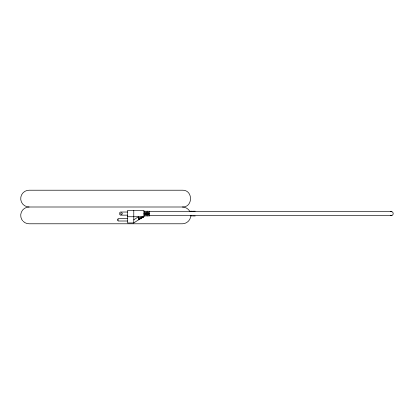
<?xml version="1.0" encoding="UTF-8"?>
<svg xmlns="http://www.w3.org/2000/svg" width="414" height="414" viewBox="0 0 414 414"><rect width="100%" height="100%" fill="white"/><g stroke="black" fill="none" stroke-linecap="round" stroke-linejoin="round"><path stroke-width="0.62" d="M190.813 215.394C190.844 219.886 186.916 223.814 182.424 223.783L29.094 223.783L26.92 223.498L24.897 222.66L23.158 221.324M133.774 219.834L138.457 216.739L138.457 219.86L133.774 222.955L127.533 222.955L127.533 210.467L143.917 210.467L143.917 216.739L138.457 219.86M138.457 219.751L143.917 216.739L127.533 216.739M391.064 215.534C393.735 215.963 394.035 211.559 391.349 211.632L149.382 211.632M138.457 218.944L143.917 216.739L138.457 217.547M29.094 207L26.92 206.715A8.394 8.394 0 0 1 23.158 192.676L24.897 191.34L26.92 190.502L29.094 190.217L182.424 190.217C193.203 189.809 193.203 207.409 182.424 207L29.094 207L26.92 207.285A8.394 8.394 0 0 0 21.823 219.591L22.744 220.786M391.349 211.632L390.557 211.699L390.842 211.699M143.917 211.197L144.698 211.197L144.698 213.215M190.471 211.197L189.69 211.197C188.168 208.661 185.379 207.052 182.424 207M191.252 211.197L192.034 211.197M192.81 211.197L193.592 211.197M194.373 211.197L195.154 211.197M391.851 211.699L391.064 211.632M127.533 212.03L120.35 212.03L119.729 212.651L119.729 214.524L120.35 215.151L127.533 215.151M143.917 213.215L149.382 213.215M143.917 213.997L149.382 213.997M391.566 215.466L391.851 215.466M149.382 215.534L391.349 215.534L390.557 215.466M143.917 216.01L144.698 216.01L144.698 213.997M191.252 216.01L192.034 216.01M192.81 216.01L193.592 216.01M194.373 216.01L195.154 216.01M127.533 218.659L118.166 218.659L118.166 221.004L127.533 221.004M148.6 213.215L148.6 211.197L149.382 211.197L149.382 216.01L148.6 216.01L148.6 213.997M147.819 213.215L147.819 211.197L147.042 211.197L147.042 213.215M147.819 213.997L147.819 216.01L147.042 216.01L147.042 213.997M146.261 213.215L146.261 211.197L145.48 211.197L145.48 213.215M146.261 213.997L146.261 216.01L145.48 216.01L145.48 213.997M133.774 210.467L133.774 222.955M117.385 219.058L117.385 220.61M121.043 214.193A0.781 0.781 0 0 0 122.306 213.712A0.781 0.781 0 0 0 121.261 212.858A0.781 0.781 0 0 0 121.043 214.193"/></g></svg>
